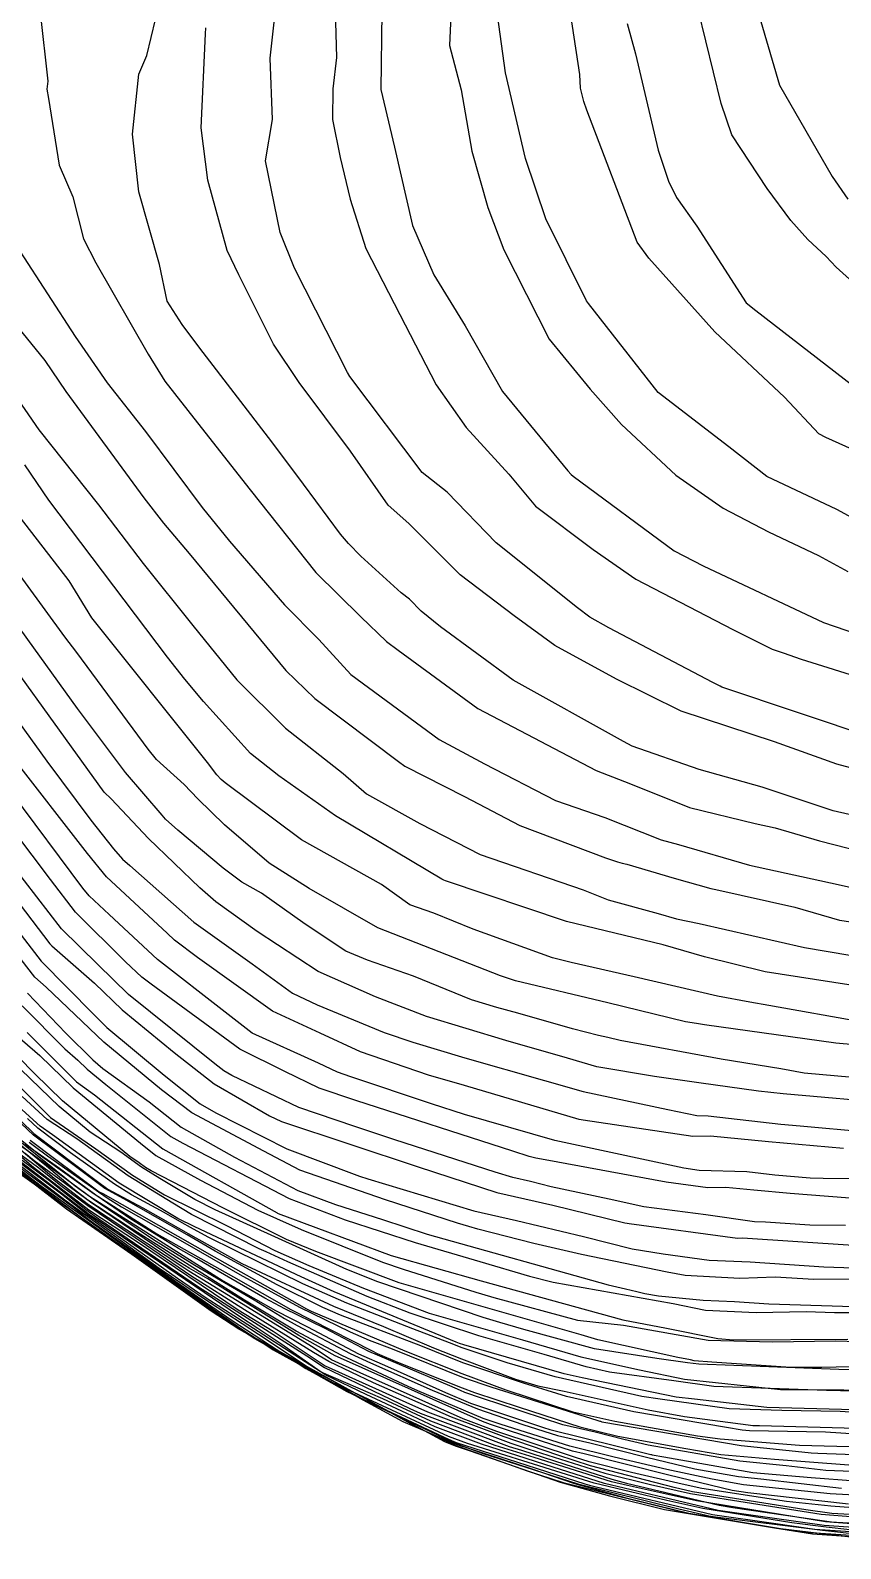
# Model space of a CAD drawing. Extents: x 0 to 298, y 0 to 220.
# Drawn here: x 113.1 to 152.5, y 0.1 to 73.9 of the extents above; entities that cross this region are included whole.
import ezdxf

# ---------------------------------------------------------------- set-up
doc = ezdxf.new("R2010")
doc.units = 0
doc.layers.add('LINES', color=1, linetype='CONTINUOUS')

msp = doc.modelspace()

# ---------------------------------------------------------------- linework, layer by layer
at = {"layer": 'LINES', "color": 1}
for points in [[(127.839, 77.795, 0), (127.979, 72.593, 0), (127.8, 71.063, 0), (127.788, 69.582, 0), (128.166, 67.73, 0), (128.651, 65.708, 0), (129.415, 63.3, 0), (131.072, 60.089, 0), (132.836, 56.666, 0), (134.293, 54.597, 0), (136.372, 52.318, 0), (137.669, 50.775, 0), (140.476, 48.658, 0), (142.547, 47.218, 0), (147.269, 44.761, 0), (149.181, 43.814, 0), (149.722, 43.635, 0), (150.599, 43.321, 0), (153.761, 42.339, 0)], [(154.629, 35.387, 0), (152.15, 35.954, 0), (148.697, 37.099, 0), (145.629, 37.964, 0), (142.364, 39.098, 0), (141.955, 39.314, 0), (136.584, 42.304, 0), (133.047, 44.896, 0), (132.1, 45.654, 0), (131.53, 46.242, 0), (131.137, 46.55, 0), (129.171, 48.342, 0), (128.567, 48.954, 0), (128.17, 49.413, 0), (126.374, 51.836, 0), (124.839, 53.901, 0), (121.332, 58.449, 0), (120.48, 59.598, 0), (119.742, 60.743, 0), (119.368, 62.521, 0), (118.369, 66.053, 0), (118.048, 68.868, 0), (118.37, 71.788, 0), (118.75, 72.69, 0), (119.809, 77.091, 0)], [(133.661, 77.146, 0), (133.488, 73.181, 0), (134.045, 71.016, 0), (134.564, 68.031, 0), (135.348, 65.3, 0), (136.121, 63.237, 0), (138.329, 58.894, 0), (140.325, 56.466, 0), (141.859, 54.748, 0), (144.503, 52.272, 0), (146.806, 50.671, 0), (149.01, 49.524, 0), (151.44, 48.363, 0), (152.862, 47.587, 0)], [(156.664, 51.92, 0), (151.789, 54.112, 0), (151.463, 54.293, 0), (149.785, 56.066, 0), (146.393, 59.243, 0), (143.186, 62.833, 0), (142.611, 63.612, 0), (140.159, 70.027, 0), (140.013, 70.454, 0), (139.856, 71.103, 0), (139.818, 71.768, 0), (139.022, 77.022, 0)], [(154.196, 39.458, 0), (146.733, 41.969, 0), (146.65, 42.008, 0), (146.301, 42.188, 0), (141.241, 44.856, 0), (140.317, 45.37, 0), (139.709, 45.816, 0), (135.751, 48.984, 0), (133.37, 51.444, 0), (132.151, 52.398, 0), (128.636, 57.073, 0), (128.519, 57.265, 0), (125.943, 62.354, 0), (125.239, 64.089, 0), (124.528, 67.561, 0), (124.876, 69.578, 0), (124.754, 72.555, 0), (125.212, 76.678, 0)], [(153.588, 61.241, 0), (152.302, 62.39, 0), (151.806, 62.914, 0), (150.927, 63.738, 0), (150.096, 64.668, 0), (148.945, 66.226, 0), (147.215, 68.833, 0), (146.698, 70.355, 0), (145.217, 76.467, 0)], [(148.086, 76.242, 0), (149.544, 71.249, 0), (152.107, 66.807, 0), (152.866, 65.699, 0)], [(113.561, 74.783, 0), (113.937, 71.438, 0), (113.886, 71.058, 0), (113.963, 70.596, 0), (114.482, 67.363, 0), (115.145, 65.821, 0), (115.678, 63.773, 0), (116.274, 62.6, 0), (118.814, 58.167, 0), (119.633, 56.85, 0), (121.222, 54.827, 0), (123.786, 51.563, 0), (126.976, 47.545, 0), (129.173, 45.388, 0), (130.412, 44.188, 0), (130.986, 43.756, 0), (134.854, 40.921, 0), (135.2, 40.746, 0), (140.615, 37.911, 0), (142.006, 37.381, 0), (145.126, 36.127, 0), (145.164, 36.117, 0), (148.36, 35.338, 0), (149.33, 35.123, 0), (151.483, 34.49, 0), (155.732, 33.404, 0)], [(130.183, 74.793, 0), (130.137, 71.043, 0), (130.804, 68.24, 0), (131.687, 64.425, 0), (132.725, 62.018, 0), (134.243, 59.545, 0), (136.064, 56.341, 0), (139.24, 52.48, 0), (139.401, 52.313, 0), (139.505, 52.23, 0), (144.42, 48.591, 0), (145.833, 47.86, 0), (151.678, 45.107, 0), (153.345, 44.546, 0)], [(185.178, 46.928, 0), (181.013, 46.677, 0), (175.135, 46.246, 0), (168.958, 45.845, 0), (168.302, 45.824, 0), (167.94, 45.849, 0), (164.258, 46.37, 0), (163.332, 46.602, 0), (162.579, 46.752, 0), (160.262, 47.442, 0), (156.694, 48.527, 0), (154.421, 49.479, 0), (152.333, 50.6, 0), (148.931, 52.204, 0), (147.075, 53.659, 0), (143.64, 56.297, 0), (140.241, 60.621, 0), (140.149, 60.751, 0), (138.163, 64.754, 0), (137.176, 67.678, 0), (136.207, 71.854, 0), (135.826, 74.677, 0)], [(158.402, 36.588, 0), (152.326, 38.21, 0), (149.293, 39.298, 0), (144.761, 40.796, 0), (141.61, 42.357, 0), (138.606, 43.992, 0), (136.623, 45.439, 0), (134.001, 47.425, 0), (131.511, 49.926, 0), (130.504, 50.811, 0), (128.666, 53.439, 0), (126.159, 56.777, 0), (124.923, 58.657, 0), (123.232, 62.023, 0), (122.665, 63.209, 0), (121.723, 66.626, 0), (121.405, 69.175, 0), (121.609, 73.741, 0), (121.621, 74.042, 0)], [(142.131, 74.244, 0), (142.529, 72.781, 0), (143.632, 68.085, 0), (144.143, 66.571, 0), (144.536, 65.78, 0), (145.523, 64.385, 0), (147.926, 60.667, 0), (148.397, 60.294, 0), (153.55, 56.29, 0)], [(112.573, 63.174, 0), (115.258, 59.017, 0), (116.817, 56.77, 0), (118.692, 54.398, 0), (121.451, 50.708, 0), (122.784, 49.058, 0), (125.446, 45.974, 0), (127.124, 44.274, 0), (128.684, 42.579, 0), (129.544, 41.946, 0), (132.981, 39.421, 0), (135.193, 38.23, 0), (138.641, 36.45, 0), (141.045, 35.625, 0), (143.775, 34.53, 0), (144.619, 34.303, 0), (148.088, 33.297, 0), (152.401, 32.363, 0), (154.555, 31.876, 0)], [(112.457, 59.494, 0), (113.793, 57.849, 0), (114.812, 56.339, 0), (118.607, 51.167, 0), (119.568, 49.949, 0), (120.807, 48.459, 0), (125.522, 42.776, 0), (126.932, 41.411, 0), (130.995, 38.35, 0), (131.307, 38.121, 0), (134.216, 36.649, 0), (136.906, 35.24, 0), (141.067, 33.656, 0), (141.651, 33.46, 0), (141.878, 33.406, 0), (142.105, 33.35, 0), (144.41, 32.677, 0), (146.206, 32.172, 0), (146.445, 32.114, 0), (150.281, 31.262, 0), (152.455, 30.624, 0), (154.433, 30.33, 0)], [(110.927, 58.183, 0), (113.498, 54.485, 0), (116.396, 50.833, 0), (118.582, 47.987, 0), (120.987, 44.963, 0), (123.128, 42.326, 0), (125.505, 39.969, 0), (128.313, 37.76, 0), (129.445, 36.769, 0), (132.044, 35.334, 0), (134.974, 33.822, 0), (139.992, 32.099, 0), (141.209, 31.611, 0), (143.643, 30.957, 0), (144.527, 30.701, 0), (145.625, 30.463, 0), (150.763, 29.301, 0), (155.173, 28.554, 0)], [(152.923, 27.487, 0), (148.851, 28.114, 0), (145.894, 28.841, 0), (143.88, 29.429, 0), (141.532, 30.002, 0), (139.175, 30.569, 0), (133.281, 32.544, 0), (133.203, 32.574, 0), (133.117, 32.623, 0), (127.937, 35.7, 0), (125.179, 37.65, 0), (123.794, 38.734, 0), (121.517, 41.269, 0), (120.61, 42.36, 0), (119.767, 43.428, 0), (113.981, 51.062, 0), (112.817, 52.787, 0)], [(153.581, 25.665, 0), (149.026, 26.484, 0), (148.099, 26.637, 0), (146.525, 26.926, 0), (142.467, 27.868, 0), (139.405, 28.568, 0), (138.492, 28.796, 0), (134.631, 30.187, 0), (132.714, 30.967, 0), (131.554, 31.37, 0), (130.171, 32.356, 0), (126.28, 34.537, 0), (122.561, 37.314, 0), (122.378, 37.467, 0), (122.158, 37.701, 0), (121.708, 38.291, 0), (116.073, 45.332, 0), (114.972, 47.142, 0), (110.941, 52.345, 0)], [(154.836, 24.413, 0), (152.275, 24.638, 0), (145.893, 25.544, 0), (145.51, 25.599, 0), (144.97, 25.675, 0), (141.185, 26.599, 0), (136.699, 27.678, 0), (135.97, 27.923, 0), (129.988, 30.255, 0), (126.649, 32.161, 0), (124.702, 33.403, 0), (122.532, 35.274, 0), (121.232, 36.525, 0), (120.572, 37.224, 0), (119.23, 38.452, 0), (118.81, 38.94, 0), (115.343, 43.647, 0), (114.755, 44.418, 0), (109.829, 51.163, 0)], [(106.466, 48.621, 0), (113.891, 38.364, 0), (116.031, 35.497, 0), (117.125, 34.101, 0), (117.572, 33.592, 0), (117.92, 33.281, 0), (121.043, 30.532, 0), (123.875, 28.504, 0), (125.837, 27.073, 0), (127.044, 26.514, 0), (130.301, 25.16, 0), (131.695, 24.692, 0), (134.235, 23.931, 0), (138.113, 22.836, 0), (139.992, 22.295, 0), (144.115, 21.421, 0), (145.524, 21.131, 0), (146.068, 21.113, 0), (149.608, 20.707, 0), (150.555, 20.625, 0), (153.781, 20.33, 0)], [(154.317, 18.042, 0), (151.672, 18.067, 0), (151.026, 18.073, 0), (149.32, 18.221, 0), (147.948, 18.379, 0), (145.635, 18.458, 0), (144.893, 18.556, 0), (139.52, 19.717, 0), (138.609, 19.914, 0), (134.213, 21.18, 0), (132.606, 21.696, 0), (128.678, 23.012, 0), (128.037, 23.23, 0), (127.104, 23.673, 0), (123.881, 25.138, 0), (122.565, 26.149, 0), (119.265, 28.71, 0), (116.921, 30.896, 0), (115.945, 31.805, 0), (115.643, 32.191, 0), (105.256, 46.104, 0)], [(155.258, 21.698, 0), (149.72, 22.187, 0), (148.527, 22.303, 0), (145.618, 22.722, 0), (143.464, 23.027, 0), (140.658, 23.488, 0), (139.231, 23.91, 0), (136.227, 24.777, 0), (132.357, 25.942, 0), (129.879, 26.896, 0), (127.093, 28.13, 0), (124.124, 30.084, 0), (122.113, 31.517, 0), (121.334, 32.201, 0), (118.842, 34.6, 0), (117.014, 36.535, 0), (116.669, 36.851, 0), (109.928, 46.191, 0)], [(155.292, 22.775, 0), (150.739, 23.189, 0), (149.609, 23.392, 0), (146.707, 23.871, 0), (141.784, 24.775, 0), (141.187, 24.913, 0), (140.736, 25.016, 0), (139.462, 25.335, 0), (136.811, 26.098, 0), (135.791, 26.386, 0), (134.547, 26.759, 0), (131.728, 27.906, 0), (129.492, 28.684, 0), (128.443, 29.122, 0), (126.453, 30.437, 0), (124.338, 31.944, 0), (123.382, 32.48, 0), (122.468, 33.162, 0), (120.261, 35.002, 0), (119.662, 35.538, 0), (119.495, 35.729, 0), (117.709, 37.817, 0), (115.381, 40.929, 0), (112.006, 45.61, 0)], [(153.789, 17.045, 0), (150.06, 17.332, 0), (148.297, 17.487, 0), (146.929, 17.621, 0), (146.047, 17.609, 0), (144.026, 17.879, 0), (138.138, 18.964, 0), (137.677, 19.046, 0), (137.359, 19.137, 0), (136.564, 19.392, 0), (128.929, 21.86, 0), (127.134, 22.456, 0), (125.467, 23.274, 0), (123.271, 24.346, 0), (118.956, 27.522, 0), (118.505, 27.862, 0), (117.718, 28.596, 0), (115.276, 31.015, 0), (114.064, 32.602, 0), (108.692, 39.705, 0)], [(152.659, 19.515, 0), (149.009, 19.837, 0), (146.177, 20.114, 0), (145.331, 20.103, 0), (139.983, 20.903, 0), (139.787, 20.935, 0), (134.209, 22.583, 0), (132.457, 23.089, 0), (129.154, 24.222, 0), (127.193, 25.132, 0), (124.863, 26.197, 0), (121.214, 28.818, 0), (120.107, 29.655, 0), (119.739, 29.999, 0), (116.784, 32.735, 0), (115.862, 33.879, 0), (112.182, 38.604, 0)], [(107.831, 37.603, 0), (114.032, 29.479, 0), (114.126, 29.386, 0), (116.21, 27.557, 0), (117.558, 26.273, 0), (120.081, 24.186, 0), (122.035, 22.673, 0), (124.726, 21.114, 0), (125.313, 20.826, 0), (131.953, 18.621, 0), (135.785, 17.383, 0), (138.514, 16.764, 0), (142.011, 15.907, 0), (142.122, 15.884, 0), (142.222, 15.865, 0), (147.498, 15.157, 0), (147.736, 15.167, 0), (153.119, 14.816, 0)], [(152.759, 15.773, 0), (151.021, 15.791, 0), (148.862, 15.94, 0), (148.328, 15.96, 0), (145.963, 16.286, 0), (142.933, 16.686, 0), (141.258, 17.048, 0), (138.424, 17.661, 0), (137.427, 17.91, 0), (136.56, 18.115, 0), (135.699, 18.375, 0), (130.815, 19.943, 0), (128.875, 20.593, 0), (126.156, 21.516, 0), (122.882, 23.072, 0), (122.494, 23.293, 0), (122.07, 23.632, 0), (117.861, 27.006, 0), (116.367, 28.464, 0), (114.605, 30.2, 0), (109.775, 36.436, 0)], [(158.171, 13.156, 0), (151.205, 13.143, 0), (149.326, 13.266, 0), (147.605, 13.193, 0), (144.946, 13.343, 0), (144.079, 13.511, 0), (139.901, 14.362, 0), (139.485, 14.465, 0), (137.588, 14.894, 0), (134.863, 15.592, 0), (134.43, 15.72, 0), (133.868, 15.885, 0), (130.373, 17.016, 0), (126.198, 18.466, 0), (124.439, 19.388, 0), (120.947, 21.253, 0), (119.465, 22.382, 0), (116.664, 24.7, 0), (113.858, 27.373, 0), (113.3, 27.863, 0), (110.137, 31.918, 0)], [(110.722, 32.365, 0), (113.617, 28.63, 0), (116.153, 26.058, 0), (116.806, 25.402, 0), (119.597, 23.085, 0), (121.344, 21.689, 0), (122.113, 21.252, 0), (125.569, 19.506, 0), (128.978, 18.219, 0), (129.096, 18.182, 0), (129.504, 18.049, 0), (134.667, 16.492, 0), (136.737, 16.012, 0), (140.01, 15.237, 0), (142.379, 14.646, 0), (143.876, 14.396, 0), (146.118, 14.087, 0), (148.109, 14.011, 0), (151.699, 13.764, 0), (154.12, 13.685, 0)], [(112.938, 27.078, 0), (114.818, 25.134, 0), (116.121, 23.826, 0), (116.617, 23.414, 0), (118.873, 21.783, 0), (120.418, 20.561, 0), (123.022, 19.101, 0), (126.109, 17.48, 0), (127.927, 16.799, 0), (130.221, 16.064, 0), (132.401, 15.353, 0), (141.209, 12.888, 0), (142.046, 12.694, 0), (142.594, 12.565, 0), (142.99, 12.466, 0), (143.645, 12.356, 0), (145.831, 12.141, 0), (147.356, 12.083, 0), (149.019, 11.968, 0), (155.688, 11.751, 0)], [(112.685, 26.458, 0), (114.765, 24.37, 0), (115.401, 23.816, 0), (115.85, 23.382, 0), (116.755, 22.635, 0), (119.927, 20.099, 0), (120.5, 19.784, 0), (125.687, 17.08, 0), (128.403, 16.049, 0), (131.818, 14.943, 0), (134.953, 14.024, 0), (137.371, 13.312, 0), (138.532, 13.015, 0), (144.366, 11.979, 0), (145.948, 11.653, 0), (148.41, 11.544, 0), (150.845, 11.588, 0), (152.221, 11.547, 0), (160.347, 11.547, 0)], [(112.11, 25.291, 0), (113.543, 24.043, 0), (115.167, 22.474, 0), (118.44, 19.773, 0), (119.187, 19.176, 0), (121.367, 17.974, 0), (124.163, 16.526, 0), (125.06, 16.123, 0), (126.264, 15.576, 0), (130.217, 13.997, 0), (131.232, 13.655, 0), (134.771, 12.535, 0), (135.477, 12.328, 0), (135.641, 12.28, 0), (139.711, 11.169, 0), (141.948, 10.933, 0), (146.071, 10.195, 0), (149.19, 10.114, 0), (152.282, 10.17, 0), (156.625, 10.038, 0)], [(112.925, 25.165, 0), (115.332, 22.763, 0), (116.204, 22.133, 0), (119.525, 19.504, 0), (125.092, 16.383, 0), (125.119, 16.369, 0), (125.149, 16.357, 0), (130.646, 14.323, 0), (135.026, 13.076, 0), (141.919, 11.182, 0), (144.041, 10.787, 0), (146.547, 10.271, 0), (147.305, 10.214, 0), (152.866, 10.252, 0)], [(160.938, 9.065, 0), (155.819, 8.969, 0), (151.608, 8.86, 0), (150.089, 8.863, 0), (146.245, 9.131, 0), (145.384, 9.196, 0), (145.204, 9.233, 0), (144.6, 9.346, 0), (140.697, 10.217, 0), (139.882, 10.453, 0), (131.029, 12.99, 0), (126.976, 14.517, 0), (125.547, 15.091, 0), (122.457, 16.632, 0), (119.495, 18.161, 0), (118.962, 18.426, 0), (118.687, 18.592, 0), (118.373, 18.819, 0), (117.928, 19.128, 0), (114.644, 21.845, 0), (113.289, 23.168, 0), (111.715, 24.776, 0)], [(156.736, 5.403, 0), (151.788, 5.721, 0), (148.086, 5.782, 0), (147.73, 5.819, 0), (146.97, 5.95, 0), (142.456, 6.705, 0), (139.177, 7.451, 0), (137.09, 8.109, 0), (134.124, 9.101, 0), (132.086, 9.919, 0), (128.176, 11.408, 0), (127.314, 11.793, 0), (125.089, 12.886, 0), (122.078, 14.532, 0), (120.712, 15.316, 0), (117.638, 17.072, 0), (116.708, 17.578, 0), (115.342, 18.593, 0), (113.234, 20.174, 0), (109.001, 24.154, 0)], [(111.197, 23.892, 0), (113.88, 21.199, 0), (114.061, 21.036, 0), (116.268, 19.503, 0), (118.048, 18.215, 0), (119.609, 17.273, 0), (122.63, 15.77, 0), (124.978, 14.558, 0), (126.632, 13.821, 0), (129.298, 12.719, 0), (132.497, 11.514, 0), (137.032, 10.214, 0), (139.877, 9.39, 0), (142.724, 8.754, 0), (144.919, 8.301, 0), (149.444, 7.815, 0), (149.598, 7.804, 0), (149.847, 7.803, 0), (155.518, 7.761, 0)], [(153.499, 8.748, 0), (152.421, 8.776, 0), (145.614, 9.025, 0), (145.07, 9.101, 0), (143.577, 9.304, 0), (140.54, 9.779, 0), (137.098, 10.712, 0), (135.925, 11.052, 0), (135.126, 11.305, 0), (129.988, 13.038, 0), (128.479, 13.641, 0), (124.809, 15.306, 0), (122.073, 16.536, 0), (121.093, 17.044, 0), (119.39, 18.058, 0), (118.501, 18.606, 0), (117.48, 19.339, 0), (116.003, 20.312, 0), (114.484, 21.566, 0), (111.685, 24.271, 0)], [(110.748, 22.66, 0), (113.26, 20.246, 0), (116.291, 17.961, 0), (116.849, 17.546, 0), (118.551, 16.64, 0), (121.136, 15.174, 0), (123.369, 13.919, 0), (127.836, 11.846, 0), (130.271, 10.858, 0), (132.707, 9.824, 0), (134.059, 9.29, 0), (136.691, 8.305, 0), (137.78, 7.974, 0), (139.07, 7.72, 0), (143.157, 6.803, 0), (144.917, 6.489, 0), (148.012, 6.071, 0), (148.238, 6.045, 0), (148.56, 6.037, 0), (157.409, 5.805, 0)], [(156.801, 6.717, 0), (148.921, 6.922, 0), (145.4, 7.327, 0), (144.513, 7.422, 0), (139.938, 8.366, 0), (139.057, 8.563, 0), (134.181, 9.976, 0), (133.965, 10.038, 0), (133.813, 10.095, 0), (127.867, 12.553, 0), (126.256, 13.271, 0), (121.081, 15.71, 0), (120.257, 16.121, 0), (117.409, 17.838, 0), (114.164, 20.186, 0), (113.564, 20.603, 0), (111.244, 22.692, 0)], [(157.088, 2.44, 0), (152.003, 2.722, 0), (147.787, 3.162, 0), (146.259, 3.43, 0), (144.055, 3.909, 0), (141.5, 4.501, 0), (139.34, 5.038, 0), (136.002, 6.088, 0), (135.125, 6.379, 0), (131.941, 7.731, 0), (131.469, 7.944, 0), (128.25, 9.448, 0), (126.021, 10.636, 0), (123.51, 12.149, 0), (117.808, 15.747, 0), (115.888, 17.012, 0), (115.234, 17.516, 0), (113.877, 18.664, 0), (109.918, 21.857, 0)], [(153.184, 7.72, 0), (151.821, 7.743, 0), (146.352, 7.943, 0), (144.399, 8.215, 0), (141.268, 8.642, 0), (140.139, 8.898, 0), (138.095, 9.494, 0), (134.913, 10.399, 0), (131.569, 11.51, 0), (129.469, 12.32, 0), (125.62, 14.008, 0), (124.559, 14.49, 0), (124.224, 14.641, 0), (120.931, 16.307, 0), (120.013, 16.854, 0), (117.838, 18.193, 0), (115.343, 19.986, 0), (113.907, 20.932, 0), (112.687, 22.045, 0)], [(110.678, 20.779, 0), (113.24, 18.613, 0), (115.926, 16.539, 0), (118.344, 14.946, 0), (123.194, 11.68, 0), (124.901, 10.631, 0), (127.43, 8.945, 0), (131.356, 7.188, 0), (132.408, 6.717, 0), (136.468, 5.181, 0), (137.336, 4.894, 0), (141.047, 3.727, 0), (143.27, 3.172, 0), (145.21, 2.737, 0), (147.247, 2.405, 0), (151.564, 1.732, 0), (156.483, 1.349, 0)], [(155.957, 1.828, 0), (152.036, 2.118, 0), (149.888, 2.34, 0), (145.761, 2.982, 0), (144.797, 3.191, 0), (142.337, 3.761, 0), (140.273, 4.277, 0), (139.613, 4.484, 0), (135.788, 5.749, 0), (134.154, 6.367, 0), (129.131, 8.615, 0), (127.739, 9.237, 0), (126.843, 9.835, 0), (120.789, 13.557, 0), (120.597, 13.687, 0), (115.907, 16.775, 0), (114.237, 18.065, 0), (110.77, 20.997, 0)], [(111.041, 21.093, 0), (115.266, 17.699, 0), (115.958, 17.201, 0), (122.462, 13.085, 0), (123.926, 12.26, 0), (125.021, 11.637, 0), (126.579, 10.844, 0), (129.049, 9.532, 0), (130.464, 8.922, 0), (133.285, 7.648, 0), (134.497, 7.133, 0), (138.058, 5.954, 0), (138.364, 5.858, 0), (143.28, 4.635, 0), (143.314, 4.628, 0), (143.343, 4.621, 0), (143.915, 4.521, 0), (148.249, 3.754, 0), (151.083, 3.522, 0), (155.394, 3.19, 0)], [(155.741, 6.511, 0), (152.486, 6.721, 0), (149.647, 6.767, 0), (147.09, 6.861, 0), (143.727, 7.33, 0), (142.843, 7.45, 0), (138.626, 8.409, 0), (136.286, 9.091, 0), (134.105, 9.821, 0), (133.485, 10.069, 0), (131.7, 10.749, 0), (128.484, 11.99, 0), (126.343, 12.93, 0), (123.057, 14.553, 0), (121.74, 15.2, 0), (120.872, 15.674, 0), (120.478, 15.901, 0), (119.591, 16.407, 0), (118.006, 17.269, 0), (117.175, 17.781, 0), (115.037, 19.317, 0), (113.444, 20.512, 0), (112.943, 20.983, 0)], [(112.45, 20.089, 0), (113.558, 19.198, 0), (116.189, 17.308, 0), (119.247, 15.373, 0), (122.97, 13.274, 0), (125.756, 11.69, 0), (129.716, 9.672, 0), (129.957, 9.544, 0), (130.945, 9.119, 0), (134.103, 7.87, 0), (134.699, 7.647, 0), (136.878, 6.939, 0), (139.83, 5.984, 0), (141.672, 5.524, 0), (144.983, 4.929, 0), (146.68, 4.628, 0), (149.3, 4.414, 0), (152.913, 4.132, 0)], [(156.419, 1.516, 0), (152.089, 1.758, 0), (150.826, 1.942, 0), (145.304, 2.82, 0), (144.408, 3.036, 0), (140.337, 4.09, 0), (138.759, 4.595, 0), (136.141, 5.491, 0), (133.572, 6.447, 0), (129.791, 8.125, 0), (127.613, 9.165, 0), (126.857, 9.589, 0), (123.512, 11.664, 0), (120.894, 13.334, 0), (118.742, 14.804, 0), (115.879, 16.733, 0), (114.638, 17.65, 0), (113.427, 18.615, 0), (112.465, 19.33, 0)], [(112.599, 19.668, 0), (113.114, 19.306, 0), (116.137, 17.073, 0), (119.083, 15.088, 0), (121.084, 13.847, 0), (123.981, 12.166, 0), (125.448, 11.256, 0), (126.07, 10.907, 0), (128.651, 9.551, 0), (129.635, 9.088, 0), (132.642, 7.765, 0), (134.846, 6.862, 0), (137.056, 6.089, 0), (138.73, 5.554, 0), (140.305, 5.198, 0), (143.061, 4.503, 0), (145.416, 3.93, 0), (147.544, 3.564, 0), (148.627, 3.45, 0), (152.564, 2.999, 0)], [(155.161, 3.729, 0), (151.796, 3.857, 0), (149.87, 4.078, 0), (147.606, 4.316, 0), (143.157, 5.081, 0), (141.965, 5.371, 0), (140.569, 5.723, 0), (139.002, 6.077, 0), (135.046, 7.368, 0), (134.227, 7.655, 0), (134.01, 7.744, 0), (133.502, 7.967, 0), (129.558, 9.65, 0), (127.397, 10.773, 0), (125.464, 11.714, 0), (124.49, 12.246, 0), (121.18, 14.147, 0), (120.299, 14.65, 0), (117.978, 16.089, 0), (116.266, 17.243, 0), (114.508, 18.541, 0), (112.812, 19.732, 0)], [(152.895, 2.22, 0), (148.001, 2.765, 0), (147.238, 2.885, 0), (144.158, 3.635, 0), (140.041, 4.672, 0), (139.468, 4.802, 0), (136.408, 5.781, 0), (135.474, 6.1, 0), (135.096, 6.241, 0), (128.024, 9.381, 0), (127.917, 9.432, 0), (126.153, 10.423, 0), (121.718, 13.174, 0), (120.813, 13.699, 0), (120.188, 14.087, 0), (116.008, 16.903, 0), (113.274, 18.923, 0), (112.838, 19.27, 0)], [(113.025, 19.835, 0), (113.287, 19.639, 0), (113.917, 19.17, 0), (115.902, 17.776, 0), (116.394, 17.413, 0), (116.874, 17.09, 0), (117.524, 16.687, 0), (120.946, 14.731, 0), (123.284, 13.389, 0), (126.184, 11.804, 0), (128.646, 10.606, 0), (129.573, 10.192, 0), (130.686, 9.768, 0), (134.143, 8.382, 0), (135.54, 7.915, 0), (140.648, 6.304, 0), (140.792, 6.257, 0), (140.832, 6.248, 0), (140.868, 6.239, 0), (140.899, 6.231, 0), (147.668, 5.067, 0), (150.939, 4.724, 0), (151.09, 4.721, 0), (151.408, 4.701, 0), (156.276, 4.516, 0)], [(113.072, 19.933, 0), (114.26, 19.038, 0), (116.44, 17.417, 0), (116.613, 17.325, 0), (122.038, 14.248, 0), (126.076, 11.978, 0), (126.49, 11.742, 0), (126.746, 11.612, 0), (131.305, 9.677, 0), (134.081, 8.58, 0), (136.224, 7.778, 0), (139.492, 6.715, 0), (141.523, 6.26, 0), (145.557, 5.539, 0), (146.65, 5.392, 0), (150.51, 5.09, 0), (156.556, 4.932, 0)], [(152.965, 0.968, 0), (151.806, 1.1, 0), (150.134, 1.307, 0), (145.81, 2.011, 0), (144.06, 2.403, 0), (140.528, 3.236, 0), (138.921, 3.737, 0), (134.358, 5.169, 0), (133.439, 5.516, 0), (127.921, 8.079, 0), (127.446, 8.283, 0), (127.135, 8.502, 0), (124.189, 10.474, 0), (121.809, 12.025, 0), (119.355, 13.688, 0), (114.822, 16.963, 0), (112.303, 18.908, 0)], [(112.358, 18.658, 0), (113.62, 17.684, 0), (118.148, 14.413, 0), (121.558, 11.991, 0), (123.326, 10.765, 0), (124.221, 10.182, 0), (124.899, 9.728, 0), (125.692, 9.285, 0), (129.468, 7.21, 0), (133.784, 5.164, 0), (135.075, 4.702, 0), (139.72, 3.2, 0), (144.638, 1.994, 0), (145.978, 1.677, 0), (146.11, 1.648, 0), (146.434, 1.595, 0), (151.637, 0.952, 0), (155.245, 0.54, 0)], [(162.718, 0.055, 0), (150.793, 0.843, 0), (150.572, 0.875, 0), (149.691, 0.998, 0), (145.129, 1.762, 0), (142.14, 2.494, 0), (139.578, 3.203, 0), (137.512, 3.927, 0), (133.778, 5.141, 0), (131.23, 6.22, 0), (129.275, 7.278, 0), (125.381, 9.489, 0), (124.003, 10.262, 0), (123.009, 10.916, 0), (121.307, 12.091, 0), (117.436, 14.799, 0), (116.035, 15.792, 0), (115.783, 15.992, 0), (113.662, 17.569, 0), (112.373, 18.569, 0)], [(112.386, 18.736, 0), (115.194, 16.648, 0), (115.952, 16.044, 0), (120.17, 13.056, 0), (121.613, 12.046, 0), (122.907, 11.152, 0), (126.491, 8.82, 0), (126.991, 8.539, 0), (128.48, 7.694, 0), (130.905, 6.571, 0), (133.43, 5.381, 0), (133.803, 5.223, 0), (136.784, 4.254, 0), (140.063, 3.211, 0), (140.295, 3.137, 0), (140.561, 3.073, 0), (146.282, 1.709, 0), (149.247, 1.294, 0), (151.256, 1.01, 0), (159.228, 0.483, 0)], [(112.394, 18.488, 0), (114.849, 16.585, 0), (118.021, 14.376, 0), (121.886, 11.624, 0), (123.226, 10.743, 0), (123.77, 10.438, 0), (125.308, 9.564, 0), (133.246, 5.273, 0), (133.753, 5.059, 0), (134.495, 4.817, 0), (138.863, 3.286, 0), (141.273, 2.62, 0), (143.943, 1.965, 0), (149.294, 1.072, 0), (151.143, 0.767, 0), (155.816, 0.458, 0)], [(155.737, 0.912, 0), (151.719, 1.177, 0), (147.922, 1.714, 0), (146.549, 1.906, 0), (143.9, 2.537, 0), (141.03, 3.223, 0), (138.526, 4.025, 0), (135.036, 5.135, 0), (132.78, 5.981, 0), (131.4, 6.631, 0), (129.426, 7.546, 0), (127.459, 8.496, 0), (123.163, 11.272, 0), (121.643, 12.241, 0), (120.243, 13.197, 0), (115.869, 16.297, 0), (114.605, 17.303, 0), (112.413, 18.934, 0)], [(112.439, 19.132, 0), (114.016, 17.959, 0), (115.786, 16.549, 0), (116.415, 16.104, 0), (121.269, 12.787, 0), (126.536, 9.428, 0), (127.399, 8.871, 0), (130.173, 7.531, 0), (131.559, 6.87, 0), (132.048, 6.653, 0), (133.834, 5.988, 0), (136.386, 5.031, 0), (136.989, 4.839, 0), (139.101, 4.162, 0), (141.381, 3.432, 0), (142.102, 3.245, 0), (146.601, 2.166, 0), (147.27, 2.059, 0), (151.61, 1.425, 0), (152.182, 1.344, 0), (152.247, 1.34, 0), (152.323, 1.335, 0), (164.129, 0.705, 0)], [(153.471, 1.232, 0), (151.775, 1.364, 0), (150.285, 1.596, 0), (145.51, 2.374, 0), (142.142, 3.129, 0), (141.371, 3.311, 0), (137.601, 4.486, 0), (135.711, 5.078, 0), (132.578, 6.262, 0), (130.24, 7.348, 0), (127.241, 8.637, 0), (125.271, 10.02, 0), (124.158, 10.766, 0), (123.258, 11.352, 0), (116.735, 15.773, 0), (116.092, 16.206, 0), (115.945, 16.303, 0), (112.466, 18.988, 0)], [(112.431, 18.396, 0), (122.419, 11.298, 0), (123.179, 10.772, 0), (123.484, 10.602, 0), (131.911, 5.97, 0), (133.763, 5.092, 0), (137.259, 3.841, 0), (139.01, 3.274, 0), (141.581, 2.644, 0), (145.085, 1.784, 0), (147.647, 1.357, 0), (149.598, 1.035, 0), (151.468, 0.804, 0), (154.388, 0.471, 0)]]:
    msp.add_polyline3d(points, dxfattribs=at)

doc.saveas('drawing.dxf')
